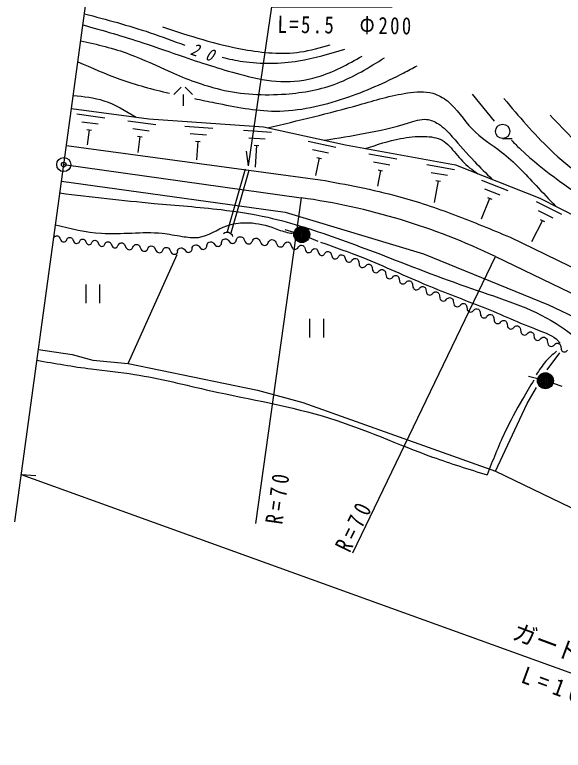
# Model space of a CAD drawing. Units: millimetres, scale not verified. Extents: x 40000 to 680000, y 20000 to 380000.
# Drawn here: x 69433 to 127855, y 262491 to 340762 of the extents above; entities that cross this region are included whole.
import ezdxf
from ezdxf.enums import TextEntityAlignment as Align

# ---------------------------------------------------------------- set-up
doc = ezdxf.new("R2010")
doc.units = ezdxf.units.MM
doc.header["$LTSCALE"] = 1000
doc.header["$PDMODE"] = 32
doc.header["$PDSIZE"] = 500
doc.layers.add('M-BGD', color=7, linetype='Continuous', lineweight=25)
doc.layers.add('M-OTRS', color=6, linetype='Continuous')
doc.styles.add('ＭＳ ゴシック', font='')
doc.styles.get('ＭＳ ゴシック').set_extended_font_data('MS Gothic')

msp = doc.modelspace()

# ---------------------------------------------------------------- linework, layer by layer
at = {"layer": 'M-BGD'}
for p, q in [((87173, 333067), (86373, 332267)), ((87573, 333067), (88373, 332267)), ((87373, 332267), (87373, 331067)), ((118147, 332293), (120497, 329436)), ((76067, 330207), (79040, 329806)), ((76586, 329380), (78320, 329146)), ((81485, 329476), (84458, 329074)), ((87558, 328907), (90550, 328697)), ((77105, 328553), (77601, 328486)), ((77353, 328520), (77137, 326925)), ((82004, 328649), (83738, 328415)), ((88129, 328115), (89874, 327992)), ((93804, 328468), (96797, 328258)), ((82523, 327822), (83018, 327755)), ((82770, 327789), (82545, 326117)), ((88700, 327323), (89198, 327288)), ((88949, 327306), (88810, 325326)), ((94375, 327676), (96121, 327554)), ((100698, 327299), (103633, 326677)), ((121394, 327590), (122394, 327590)), ((74933, 326849), (101957, 323205)), ((94946, 326884), (95445, 326849)), ((95196, 326867), (95032, 324545)), ((101154, 326435), (102866, 326072)), ((94330, 324694), (94131, 326239)), ((107163, 325943), (110115, 325410)), ((101855, 325520), (101457, 323647)), ((101610, 325572), (102099, 325468)), ((107644, 325094), (109367, 324783)), ((113310, 324833), (116262, 324299)), ((74653, 324811), (99925, 321283)), ((93976, 324310), (92069, 317661)), ((94360, 324200), (92441, 317509)), ((108372, 324200), (108069, 322522)), ((108126, 324245), (108618, 324156)), ((113792, 323983), (115514, 323672)), ((74410, 323041), (98226, 319741)), ((114519, 323090), (114099, 320765)), ((114273, 323134), (114765, 323045)), ((119151, 323160), (121943, 322062)), ((119458, 322233), (121087, 321592)), ((99925, 321283), (95085, 286619)), ((119998, 321215), (119125, 318994)), ((119766, 321306), (120231, 321123)), ((124975, 320890), (127648, 319527)), ((125191, 319938), (126750, 319143)), ((125630, 318872), (124475, 316608)), ((125407, 318986), (125852, 318759)), ((99191, 317605), (98229, 317879)), ((100794, 317047), (101718, 316666)), ((122208, 317076), (197616, 280392)), ((81522, 303641), (86718, 315229)), ((105432, 283489), (120618, 315023)), ((76991, 312059), (76991, 310059)), ((78511, 310059), (78511, 312059)), ((126294, 309881), (195568, 277014)), ((100820, 308409), (100820, 306409)), ((102340, 306409), (102340, 308409)), ((126144, 302971), (127469, 304793)), ((125128, 302030), (124159, 302279)), ((126759, 301554), (127709, 301243)), ((70125, 291838), (175678, 253736)), ((70125, 291838), (71678, 291724))]:
    msp.add_line(p, q, dxfattribs=at)
for points in [[(69433, 286800), (74653, 324811), (77370, 344596)], [(94330, 324694), (96801, 341616), (109634, 341616)], [(75475, 330792), (83732, 329677), (95935, 328820), (104659, 326903), (116383, 324786), (125359, 321256), (137915, 314851), (142879, 311523), (153620, 304665), (169885, 296211), (177951, 292295), (201748, 280940), (208878, 279185), (215020, 278034), (220614, 277869), (223912, 278665)], [(98226, 319741), (112970, 315300), (126294, 309881)], [(73578, 316985), (73616, 317065), (73681, 317142), (73743, 317191), (73802, 317213), (73888, 317231), (74000, 317218), (74080, 317181), (74132, 317147), (74182, 317084), (74228, 316995), (74341, 316756), (74415, 316663), (74468, 316629), (74548, 316591), (74631, 316582), (74746, 316597), (74836, 316643), (74898, 316692), (74932, 316745), (74969, 316825)], [(74969, 316825), (75007, 316905), (75072, 316982), (75134, 317031), (75193, 317053), (75279, 317071), (75391, 317058), (75471, 317021), (75523, 316987), (75572, 316925), (75619, 316835), (75732, 316596), (75806, 316503), (75858, 316469), (75939, 316432), (76022, 316422), (76137, 316437), (76226, 316483), (76288, 316532), (76323, 316585), (76360, 316665)], [(91682, 317497), (91816, 317578), (91937, 317620), (92089, 317630), (92209, 317609), (92284, 317583), (92391, 317524), (92503, 317421), (92583, 317287), (92625, 317166)], [(93051, 316836), (93095, 316935), (93172, 317030), (93246, 317091), (93317, 317119), (93422, 317143), (93557, 317130), (93655, 317087), (93720, 317047), (93781, 316973), (93840, 316865), (93983, 316578), (94075, 316467), (94140, 316427), (94238, 316383), (94340, 316374), (94479, 316395), (94586, 316453), (94660, 316515), (94701, 316579), (94744, 316677)], [(76360, 316665), (76395, 316740), (76455, 316811), (76513, 316857), (76568, 316877), (76648, 316894), (76751, 316882), (76826, 316847), (76875, 316815), (76920, 316758), (76963, 316674), (77068, 316453), (77137, 316367), (77186, 316335), (77260, 316300), (77338, 316291), (77444, 316305), (77527, 316348), (77585, 316394), (77617, 316442), (77652, 316517)], [(77652, 316517), (77689, 316597), (77754, 316674), (77816, 316723), (77875, 316745), (77962, 316763), (78073, 316750), (78153, 316713), (78206, 316679), (78255, 316617), (78301, 316527), (78414, 316288), (78488, 316195), (78541, 316161), (78621, 316124), (78704, 316114), (78819, 316129), (78909, 316175), (78971, 316224), (79005, 316277), (79042, 316357)], [(79042, 316357), (79080, 316437), (79145, 316514), (79207, 316564), (79266, 316585), (79353, 316603), (79464, 316590), (79544, 316553), (79596, 316519), (79646, 316457), (79692, 316367), (79805, 316128), (79879, 316035), (79932, 316001), (80012, 315964), (80095, 315954), (80210, 315969), (80300, 316015), (80362, 316065), (80396, 316117), (80433, 316197)], [(80433, 316197), (80475, 316290), (80548, 316379), (80618, 316436), (80685, 316461), (80784, 316484), (80911, 316471), (81003, 316429), (81064, 316391), (81121, 316321), (81175, 316219), (81309, 315948), (81394, 315843), (81455, 315805), (81547, 315763), (81643, 315754), (81773, 315773), (81875, 315827), (81945, 315884), (81984, 315944), (82025, 316037)], [(82025, 316037), (82067, 316129), (82140, 316218), (82210, 316275), (82277, 316301), (82376, 316323), (82503, 316310), (82595, 316269), (82656, 316230), (82713, 316160), (82767, 316058), (82901, 315788), (82986, 315682), (83047, 315644), (83139, 315603), (83235, 315593), (83365, 315612), (83467, 315666), (83537, 315723), (83576, 315784), (83617, 315876)], [(88337, 315877), (88349, 315978), (88393, 316085), (88443, 316160), (88499, 316204), (88587, 316255), (88712, 316280), (88813, 316268), (88882, 316249), (88957, 316199), (89039, 316118), (89247, 315899), (89360, 315824), (89429, 315806), (89529, 315793), (89624, 315812), (89743, 315869), (89824, 315951), (89874, 316027), (89893, 316096), (89905, 316196)], [(89905, 316196), (89917, 316297), (89961, 316403), (90010, 316479), (90067, 316523), (90155, 316574), (90280, 316599), (90380, 316587), (90450, 316568), (90525, 316518), (90607, 316437), (90815, 316218), (90928, 316143), (90997, 316124), (91097, 316112), (91191, 316131), (91311, 316188), (91392, 316270), (91442, 316345), (91460, 316415), (91473, 316515)], [(91473, 316515), (91485, 316615), (91528, 316722), (91578, 316798), (91635, 316842), (91722, 316892), (91848, 316918), (91948, 316906), (92017, 316887), (92093, 316837), (92175, 316756), (92383, 316537), (92496, 316462), (92565, 316443), (92665, 316431), (92759, 316450), (92878, 316507), (92960, 316589), (93010, 316664), (93028, 316733), (93041, 316834)], [(94744, 316677), (94787, 316776), (94865, 316871), (94939, 316932), (95010, 316960), (95114, 316984), (95250, 316972), (95348, 316928), (95413, 316888), (95474, 316814), (95532, 316706), (95676, 316419), (95768, 316308), (95833, 316268), (95931, 316225), (96033, 316215), (96171, 316236), (96279, 316295), (96353, 316356), (96393, 316420), (96437, 316519)], [(96437, 316519), (96480, 316617), (96557, 316712), (96631, 316774), (96702, 316801), (96807, 316826), (96942, 316813), (97041, 316770), (97105, 316729), (97167, 316655), (97225, 316547), (97369, 316261), (97461, 316150), (97525, 316109), (97624, 316066), (97725, 316057), (97864, 316078), (97972, 316136), (98046, 316197), (98086, 316262), (98129, 316360)], [(98163, 316357), (98213, 316438), (98292, 316511), (98364, 316556), (98429, 316571), (98524, 316580), (98641, 316552), (98721, 316502), (98773, 316459), (98817, 316387), (98855, 316285), (98945, 316017), (99012, 315909), (99064, 315866), (99144, 315816), (99232, 315795), (99356, 315797), (99457, 315834), (99529, 315879), (99572, 315930), (99622, 316011)], [(99622, 316011), (99672, 316092), (99751, 316165), (99824, 316210), (99889, 316225), (99983, 316234), (100100, 316206), (100181, 316156), (100232, 316113), (100277, 316041), (100314, 315939), (100405, 315671), (100472, 315563), (100523, 315520), (100604, 315470), (100691, 315449), (100815, 315451), (100917, 315488), (100989, 315533), (101032, 315584), (101082, 315665)], [(83617, 315876), (83658, 315969), (83732, 316058), (83802, 316115), (83869, 316140), (83968, 316162), (84095, 316150), (84187, 316108), (84248, 316070), (84305, 316000), (84359, 315898), (84492, 315627), (84578, 315522), (84639, 315484), (84731, 315442), (84827, 315433), (84957, 315452), (85059, 315506), (85129, 315563), (85167, 315623), (85209, 315716)], [(85209, 315716), (85250, 315808), (85324, 315897), (85394, 315954), (85461, 315980), (85559, 316002), (85687, 315989), (85779, 315948), (85840, 315909), (85897, 315839), (85951, 315737), (86084, 315467), (86170, 315361), (86231, 315323), (86323, 315282), (86419, 315272), (86549, 315291), (86651, 315345), (86721, 315402), (86759, 315463), (86801, 315555)], [(86769, 315558), (86781, 315659), (86825, 315766), (86875, 315841), (86931, 315885), (87019, 315936), (87144, 315961), (87245, 315949), (87314, 315930), (87389, 315880), (87471, 315799), (87679, 315580), (87792, 315505), (87861, 315487), (87962, 315474), (88056, 315494), (88175, 315550), (88256, 315632), (88306, 315708), (88325, 315777), (88337, 315877)], [(101082, 315665), (101128, 315740), (101202, 315809), (101270, 315851), (101331, 315865), (101419, 315873), (101528, 315847), (101603, 315800), (101651, 315760), (101693, 315693), (101728, 315598), (101812, 315348), (101875, 315247), (101923, 315207), (101998, 315160), (102080, 315141), (102195, 315142), (102290, 315177), (102357, 315219), (102397, 315267), (102444, 315342)], [(102444, 315342), (102494, 315423), (102573, 315497), (102645, 315541), (102711, 315556), (102805, 315565), (102922, 315537), (103003, 315487), (103054, 315444), (103099, 315372), (103136, 315271), (103227, 315002), (103294, 314894), (103345, 314851), (103426, 314801), (103513, 314780), (103637, 314782), (103738, 314820), (103811, 314864), (103854, 314916), (103904, 314996)], [(103904, 314996), (103954, 315077), (104033, 315151), (104105, 315195), (104170, 315210), (104265, 315219), (104381, 315191), (104462, 315141), (104514, 315098), (104558, 315026), (104596, 314925), (104686, 314656), (104753, 314548), (104805, 314505), (104885, 314455), (104973, 314434), (105097, 314436), (105198, 314474), (105270, 314518), (105313, 314570), (105363, 314650)], [(105350, 314653), (105417, 314730), (105513, 314794), (105596, 314828), (105668, 314833), (105768, 314826), (105887, 314777), (105963, 314711), (106010, 314657), (106045, 314573), (106067, 314460), (106117, 314162), (106168, 314037), (106215, 313983), (106292, 313916), (106380, 313879), (106511, 313860), (106624, 313882), (106708, 313917), (106762, 313964), (106828, 314040)], [(120618, 315023), (168398, 292013), (196590, 278437)], [(106828, 314040), (106890, 314112), (106980, 314172), (107059, 314204), (107126, 314209), (107220, 314202), (107331, 314156), (107403, 314094), (107447, 314043), (107479, 313965), (107500, 313859), (107547, 313580), (107595, 313462), (107639, 313411), (107711, 313349), (107794, 313315), (107916, 313297), (108022, 313317), (108101, 313350), (108152, 313394), (108214, 313465)], [(108214, 313465), (108280, 313542), (108376, 313606), (108460, 313641), (108531, 313646), (108632, 313638), (108750, 313589), (108827, 313523), (108873, 313469), (108908, 313385), (108930, 313272), (108980, 312974), (109032, 312849), (109079, 312795), (109155, 312728), (109244, 312692), (109374, 312672), (109488, 312695), (109571, 312729), (109625, 312776), (109692, 312852)], [(109692, 312852), (109754, 312924), (109844, 312984), (109922, 313017), (109989, 313021), (110084, 313015), (110194, 312969), (110266, 312906), (110310, 312856), (110342, 312777), (110363, 312671), (110410, 312392), (110459, 312274), (110503, 312224), (110574, 312161), (110657, 312127), (110780, 312109), (110886, 312130), (110964, 312162), (111015, 312206), (111077, 312278)], [(111077, 312278), (111143, 312354), (111239, 312418), (111323, 312453), (111394, 312458), (111495, 312451), (111614, 312402), (111690, 312335), (111737, 312281), (111771, 312198), (111794, 312084), (111843, 311787), (111895, 311661), (111942, 311607), (112019, 311541), (112107, 311504), (112238, 311484), (112351, 311507), (112435, 311541), (112489, 311588), (112555, 311665)], [(112555, 311665), (112617, 311736), (112707, 311796), (112786, 311829), (112852, 311834), (112947, 311827), (113058, 311781), (113130, 311719), (113173, 311668), (113206, 311589), (113227, 311483), (113273, 311204), (113322, 311087), (113366, 311036), (113438, 310974), (113521, 310939), (113643, 310921), (113749, 310942), (113828, 310974), (113878, 311018), (113941, 311090)], [(113941, 311090), (114007, 311166), (114103, 311230), (114186, 311265), (114258, 311270), (114359, 311263), (114477, 311214), (114553, 311147), (114600, 311093), (114635, 311010), (114657, 310897), (114707, 310599), (114759, 310473), (114806, 310419), (114882, 310353), (114971, 310316), (115101, 310297), (115214, 310319), (115298, 310354), (115352, 310400), (115418, 310477)], [(115418, 310477), (115485, 310553), (115581, 310617), (115664, 310652), (115736, 310657), (115837, 310650), (115955, 310601), (116031, 310534), (116078, 310480), (116113, 310397), (116135, 310284), (116185, 309986), (116237, 309860), (116283, 309806), (116360, 309740), (116449, 309703), (116579, 309684), (116692, 309706), (116776, 309741), (116830, 309787), (116896, 309864)], [(116896, 309864), (116959, 309935), (117048, 309996), (117127, 310028), (117194, 310033), (117288, 310026), (117399, 309980), (117471, 309918), (117515, 309867), (117547, 309789), (117568, 309683), (117615, 309403), (117663, 309286), (117707, 309235), (117779, 309173), (117862, 309138), (117984, 309120), (118091, 309141), (118169, 309173), (118220, 309217), (118282, 309289)], [(118282, 309289), (118348, 309365), (118444, 309430), (118528, 309464), (118599, 309469), (118700, 309462), (118818, 309413), (118895, 309347), (118942, 309293), (118976, 309209), (118998, 309096), (119048, 308798), (119100, 308672), (119147, 308618), (119223, 308552), (119312, 308515), (119442, 308496), (119556, 308518), (119639, 308553), (119693, 308600), (119760, 308676)], [(119726, 308690), (119793, 308766), (119889, 308829), (119973, 308863), (120044, 308868), (120145, 308860), (120263, 308810), (120339, 308743), (120385, 308688), (120419, 308604), (120440, 308491), (120488, 308193), (120538, 308067), (120585, 308012), (120661, 307945), (120749, 307908), (120879, 307887), (120993, 307908), (121077, 307942), (121131, 307989), (121198, 308065)], [(121198, 308065), (121261, 308136), (121351, 308195), (121430, 308227), (121497, 308231), (121592, 308223), (121702, 308176), (121773, 308114), (121817, 308063), (121848, 307984), (121868, 307878), (121913, 307598), (121960, 307480), (122004, 307429), (122075, 307366), (122158, 307331), (122280, 307312), (122386, 307332), (122465, 307363), (122516, 307407), (122579, 307478)], [(122579, 307478), (122646, 307554), (122742, 307617), (122826, 307651), (122897, 307655), (122998, 307647), (123116, 307597), (123192, 307530), (123238, 307476), (123272, 307392), (123294, 307279), (123341, 306980), (123392, 306855), (123438, 306800), (123514, 306733), (123602, 306695), (123733, 306675), (123846, 306696), (123930, 306730), (123984, 306777), (124051, 306852)], [(124051, 306852), (124114, 306923), (124205, 306983), (124283, 307015), (124350, 307019), (124445, 307011), (124555, 306964), (124626, 306901), (124670, 306850), (124702, 306772), (124722, 306665), (124766, 306386), (124813, 306268), (124857, 306217), (124928, 306154), (125011, 306119), (125133, 306099), (125239, 306119), (125318, 306151), (125369, 306195), (125432, 306266)], [(125432, 306266), (125499, 306342), (125595, 306405), (125679, 306439), (125751, 306443), (125852, 306435), (125969, 306385), (126045, 306318), (126092, 306264), (126125, 306180), (126147, 306066), (126194, 305768), (126245, 305642), (126291, 305588), (126367, 305521), (126455, 305483), (126586, 305463), (126699, 305484), (126783, 305518), (126838, 305564), (126905, 305640)], [(126905, 305640), (126967, 305711), (127058, 305771), (127136, 305802), (127203, 305807), (127298, 305799), (127408, 305752), (127479, 305689), (127523, 305638), (127555, 305560), (127575, 305453), (127619, 305174), (127667, 305056), (127710, 305005), (127781, 304942), (127864, 304907), (127986, 304887), (128093, 304907), (128171, 304939), (128222, 304983), (128285, 305054)], [(71950, 305130), (75564, 304599), (77745, 304014), (81522, 303641), (95301, 300822), (100128, 299504), (120621, 292202), (140524, 282604), (163500, 271733), (175432, 265748), (179102, 263744), (184645, 261946), (194758, 259211), (198916, 258312), (206020, 256431), (211168, 254935), (214248, 254275), (216887, 254231), (218295, 254891)], [(120621, 292202), (123990, 299382), (124984, 301093)]]:
    msp.add_lwpolyline(points, dxfattribs=at)
for centre, radius in [((121394, 328350), 760), ((74653, 324811), 750), ((74653, 324811), 30), ((100008, 317371), 850), ((100008, 317371), 748), ((100008, 317371), 646), ((100008, 317371), 544), ((100008, 317371), 442), ((100008, 317371), 340), ((100008, 317371), 238), ((100008, 317371), 136), ((100008, 317371), 34), ((125951, 301818), 850), ((125951, 301818), 748), ((125951, 301818), 646), ((125951, 301818), 544), ((125951, 301818), 442), ((125951, 301818), 340), ((125951, 301818), 238), ((125951, 301818), 136), ((125951, 301818), 34)]:
    msp.add_circle(centre, radius, dxfattribs=at)
msp.add_arc((90246, 251956), 70000, 64.28516, 82.05249, dxfattribs=at)
for points, knots in [([(76857, 340859), (79204, 340245), (81550, 339631), (83857, 338849), (85091, 338430), (86314, 337962), (87541, 337516)], [0, 0, 0, 0, 1, 1, 1, 2, 2, 2, 2]), ([(76695, 339682), (78837, 339074), (80979, 338467), (83094, 337773), (84564, 337291), (86021, 336767), (87482, 336266), (89570, 335550), (91666, 334882), (93821, 334316), (95117, 333984), (96431, 333704), (97766, 333651), (99078, 333600), (100410, 333768), (101666, 334139), (103353, 334636), (104903, 335495), (106453, 336355)], [0, 0, 0, 0, 1, 1, 1, 2, 2, 2, 3, 3, 3, 4, 4, 4, 5, 5, 5, 6, 6, 6, 6]), ([(85177, 339458), (88032, 338532), (90886, 337606), (93865, 337064), (95845, 336704), (97881, 336513), (99849, 336798), (100926, 336954), (101983, 337253), (103040, 337552)], [0, 0, 0, 0, 1, 1, 1, 2, 2, 2, 3, 3, 3, 3]), ([(76464, 337999), (78212, 337594), (79959, 337190), (81631, 336577), (83124, 336029), (84557, 335316), (86020, 334671), (87742, 333911), (89505, 333246), (91339, 332809), (93597, 332273), (95956, 332144), (98298, 332321), (100182, 332464), (102056, 332806), (103794, 333474), (105556, 334151), (107179, 335164), (108803, 336178)], [0, 0, 0, 0, 1, 1, 1, 2, 2, 2, 3, 3, 3, 4, 4, 4, 5, 5, 5, 6, 6, 6, 6]), ([(91537, 336234), (92255, 336050), (92980, 335897), (93715, 335789), (95674, 335500), (97703, 335527), (99664, 335846), (101340, 336119), (102966, 336605), (104593, 337092)], [0, 0, 0, 0, 1, 1, 1, 2, 2, 2, 3, 3, 3, 3]), ([(76156, 335756), (77630, 335107), (79104, 334458), (80612, 333917), (82341, 333297), (84116, 332821), (85914, 332407)], [0, 0, 0, 0, 1, 1, 1, 2, 2, 2, 2]), ([(88567, 331834), (89297, 331684), (90030, 331538), (90762, 331391), (92898, 330961), (95036, 330518), (97190, 330504), (99689, 330506), (102196, 331076), (104592, 331878), (106772, 332608), (108860, 333531), (110886, 334582), (111361, 334828), (111833, 335082), (112304, 335336)], [0, 0, 0, 0, 1, 1, 1, 2, 2, 2, 3, 3, 3, 4, 4, 4, 5, 5, 5, 5]), ([(75664, 332174), (76777, 332060), (77890, 331946), (78930, 331612), (80137, 331226), (81245, 330544), (82353, 329863)], [0, 0, 0, 0, 1, 1, 1, 2, 2, 2, 2]), ([(96359, 328727), (99629, 329499), (102899, 330272), (106109, 331175), (107801, 331651), (109475, 332164), (111255, 332434), (112163, 332572), (113099, 332646), (113958, 332397), (114519, 332238), (115050, 331946), (115513, 331583), (116554, 330756), (117228, 329564), (118141, 328621), (119062, 327647), (120233, 326961), (121288, 326140), (122632, 325094), (123786, 323829), (124953, 322586), (125642, 321854), (126335, 321129), (127028, 320404)], [0, 0, 0, 0, 1, 1, 1, 2, 2, 2, 3, 3, 3, 4, 4, 4, 5, 5, 5, 6, 6, 6, 7, 7, 7, 8, 8, 8, 8]), ([(121538, 331837), (123112, 329963), (124686, 328089), (126456, 326406), (128616, 324353), (131069, 322586), (133684, 321146), (135893, 319929), (138218, 318945), (140440, 317768), (142727, 316578), (144896, 315180), (147069, 313790), (148850, 312665), (150625, 311531), (152457, 310498), (154729, 309207), (157091, 308079), (159461, 306973), (160902, 306300), (162346, 305639), (163788, 304972)], [0, 0, 0, 0, 1, 1, 1, 2, 2, 2, 3, 3, 3, 4, 4, 4, 5, 5, 5, 6, 6, 6, 7, 7, 7, 7]), ([(102391, 327402), (103847, 327637), (105304, 327872), (106739, 328140), (108287, 328428), (109812, 328754), (111366, 329250), (112007, 329454), (112652, 329688), (113291, 329620), (113731, 329574), (114167, 329386), (114550, 329139), (115124, 328771), (115581, 328272), (116031, 327769), (116821, 326888), (117591, 325997), (118400, 325141), (119004, 324502), (119630, 323882), (120255, 323263)], [0, 0, 0, 0, 1, 1, 1, 2, 2, 2, 3, 3, 3, 4, 4, 4, 5, 5, 5, 6, 6, 6, 7, 7, 7, 7]), ([(126445, 330067), (128159, 328282), (129874, 326496), (131768, 324927), (134065, 323025), (136627, 321441), (139220, 319935), (142740, 317892), (146318, 315994), (149902, 314098), (153447, 312258), (156972, 310393), (160503, 308532), (162811, 307318), (165114, 306091), (167457, 304947), (170187, 303618), (172972, 302401), (175703, 301075), (178943, 299518), (182120, 297836), (185284, 296115), (187841, 294767), (190396, 293434), (193027, 292171), (195376, 291080), (197780, 290114), (200340, 289518), (201634, 289230), (202961, 289052), (204284, 289160), (205481, 289258), (206675, 289591), (207725, 290164), (208121, 290380), (208497, 290630), (208872, 290881)], [0, 0, 0, 0, 1, 1, 1, 2, 2, 2, 3, 3, 3, 4, 4, 4, 5, 5, 5, 6, 6, 6, 7, 7, 7, 8, 8, 8, 9, 9, 9, 10, 10, 10, 11, 11, 11, 12, 12, 12, 12]), ([(106784, 326520), (108019, 326931), (109255, 327342), (110515, 327584), (111348, 327744), (112191, 327831), (113069, 327806), (113731, 327788), (114411, 327707), (114957, 327399), (115531, 327079), (115962, 326521), (116401, 325992), (116863, 325436), (117332, 324912), (117882, 324474), (118164, 324250), (118468, 324048), (118771, 323846)], [0, 0, 0, 0, 1, 1, 1, 2, 2, 2, 3, 3, 3, 4, 4, 4, 5, 5, 5, 6, 6, 6, 6]), ([(122332, 327407), (122636, 327093), (122946, 326784), (123262, 326483), (125865, 324001), (128923, 322002), (131977, 320041), (135332, 317888), (138683, 315780), (142144, 313852), (145508, 312013), (148938, 310306), (152375, 308611), (155258, 307195), (158137, 305777), (161027, 304380), (164405, 302754), (167790, 301144), (171160, 299503), (175505, 297413), (179843, 295312), (184100, 293033), (184492, 292824), (184883, 292613), (185274, 292402)], [0, 0, 0, 0, 1, 1, 1, 2, 2, 2, 3, 3, 3, 4, 4, 4, 5, 5, 5, 6, 6, 6, 7, 7, 7, 8, 8, 8, 8]), ([(101957, 323205), (104759, 322689), (107562, 322174), (110306, 321428), (112320, 320881), (114302, 320210), (116257, 319474), (118260, 318720), (120234, 317898), (122208, 317076)], [0, 0, 0, 0, 1, 1, 1, 2, 2, 2, 3, 3, 3, 3]), ([(74239, 321793), (77580, 321394), (80921, 320994), (84272, 320689), (86650, 320472), (89034, 320302), (91407, 320020), (93078, 319821), (94744, 319566), (96386, 319202), (97689, 318915), (98976, 318557), (100251, 318162), (102938, 317323), (105567, 316320), (108204, 315338), (111484, 314066), (114743, 312783), (118089, 311621), (121177, 310556), (124359, 309638), (127082, 307905), (128230, 307175), (129298, 306303), (130426, 305527), (132639, 304006), (135075, 302841), (137545, 301776), (141903, 299851), (146394, 298286), (150795, 296489), (155191, 294710), (159456, 292632), (163711, 290533), (165679, 289579), (167643, 288614), (169533, 287522), (171597, 286331), (173578, 284999), (175623, 283774), (177387, 282715), (179199, 281736), (181044, 280829), (185250, 278750), (189656, 277097), (193983, 275269), (196482, 274239), (198958, 273167), (201436, 272075), (202750, 271495), (204065, 270911), (205429, 270477), (206263, 270212), (207116, 270004), (207968, 269796)], [0, 0, 0, 0, 1, 1, 1, 2, 2, 2, 3, 3, 3, 4, 4, 4, 5, 5, 5, 6, 6, 6, 7, 7, 7, 8, 8, 8, 9, 9, 9, 10, 10, 10, 11, 11, 11, 12, 12, 12, 13, 13, 13, 14, 14, 14, 15, 15, 15, 16, 16, 16, 17, 17, 17, 18, 18, 18, 18]), ([(73775, 318416), (75395, 318012), (77015, 317609), (78664, 317502), (80811, 317362), (83008, 317725), (85141, 317502), (85848, 317428), (86548, 317290), (87264, 317178), (87842, 317084), (88433, 316993), (88991, 317070), (90042, 317206), (90977, 317920), (92013, 318294), (92650, 318521), (93322, 318617), (93992, 318617), (94942, 318643), (95897, 318460), (96799, 318150), (97293, 317979), (97772, 317771), (98274, 317646), (98522, 317584), (98776, 317543), (99030, 317502)], [0, 0, 0, 0, 1, 1, 1, 2, 2, 2, 3, 3, 3, 4, 4, 4, 5, 5, 5, 6, 6, 6, 7, 7, 7, 8, 8, 8, 9, 9, 9, 9]), ([(102005, 316566), (103512, 316033), (105019, 315500), (106503, 314911), (108806, 313998), (111056, 312953), (113340, 311997), (115312, 311171), (117309, 310412), (119313, 309658), (121255, 308855), (123136, 307979), (125179, 307211), (125956, 306919), (126755, 306643), (127302, 306059), (127378, 305979), (127448, 305893), (127518, 305808)], [0, 0, 0, 0, 1, 1, 1, 2, 2, 2, 3, 3, 3, 4, 4, 4, 5, 5, 5, 6, 6, 6, 6]), ([(127123, 304944), (126733, 304612), (126343, 304279), (126007, 303900), (125609, 303452), (125286, 302939), (124964, 302425)], [0, 0, 0, 0, 1, 1, 1, 2, 2, 2, 2]), ([(71794, 303990), (73717, 303658), (75640, 303325), (77575, 303072), (79113, 302871), (80659, 302721), (82189, 302484), (84929, 302059), (87619, 301355), (90331, 300743), (94552, 299811), (98835, 299116), (102942, 297835), (106671, 296672), (110254, 295025), (113940, 293694), (115857, 293002), (117801, 292396), (119745, 291789)], [0, 0, 0, 0, 1, 1, 1, 2, 2, 2, 3, 3, 3, 4, 4, 4, 5, 5, 5, 6, 6, 6, 6]), ([(124712, 301885), (124313, 301216), (123915, 300546), (123524, 299870), (122844, 298693), (122188, 297500), (121608, 296272), (120916, 294810), (120331, 293300), (119745, 291789)], [0, 0, 0, 0, 1, 1, 1, 2, 2, 2, 3, 3, 3, 3])]:
    msp.add_open_spline(points, degree=3, knots=knots, dxfattribs=at)
at = {"layer": 'M-OTRS'}
msp.add_point((74653, 324811), dxfattribs=at)

# ---------------------------------------------------------------- texts
at = {"layer": 'M-BGD', "style": 'ＭＳ ゴシック'}
msp.add_text('ガードレール', height=1833, rotation=339.6, dxfattribs=at).set_placement((122104, 273883), align=Align.BOTTOM_LEFT)
at = {"layer": 'M-BGD', "attachment_point": 7, "style": 'ＭＳ ゴシック'}
for s, insert, char_height, rotation in [('\\T1.25;\\W0.8;L=5.5\u3000Φ200', (97418, 338775), 1833, 359.3), ('\\T2.07;\\W0.9;\\Q15;20', (88027, 336526), 1320, 341.9), ('\\T1.45;\\W0.8;R=70', (97948, 286456), 1833, 81.7), ('\\T1.45;\\W0.8;R=70', (105138, 283411), 1833, 63.6), ('\\T1.58;\\W0.9;L=160.0', (123222, 269718), 1833, 339.8)]:
    msp.add_mtext(s, dxfattribs=dict(at, insert=insert, char_height=char_height, rotation=rotation))

doc.saveas('drawing.dxf')
